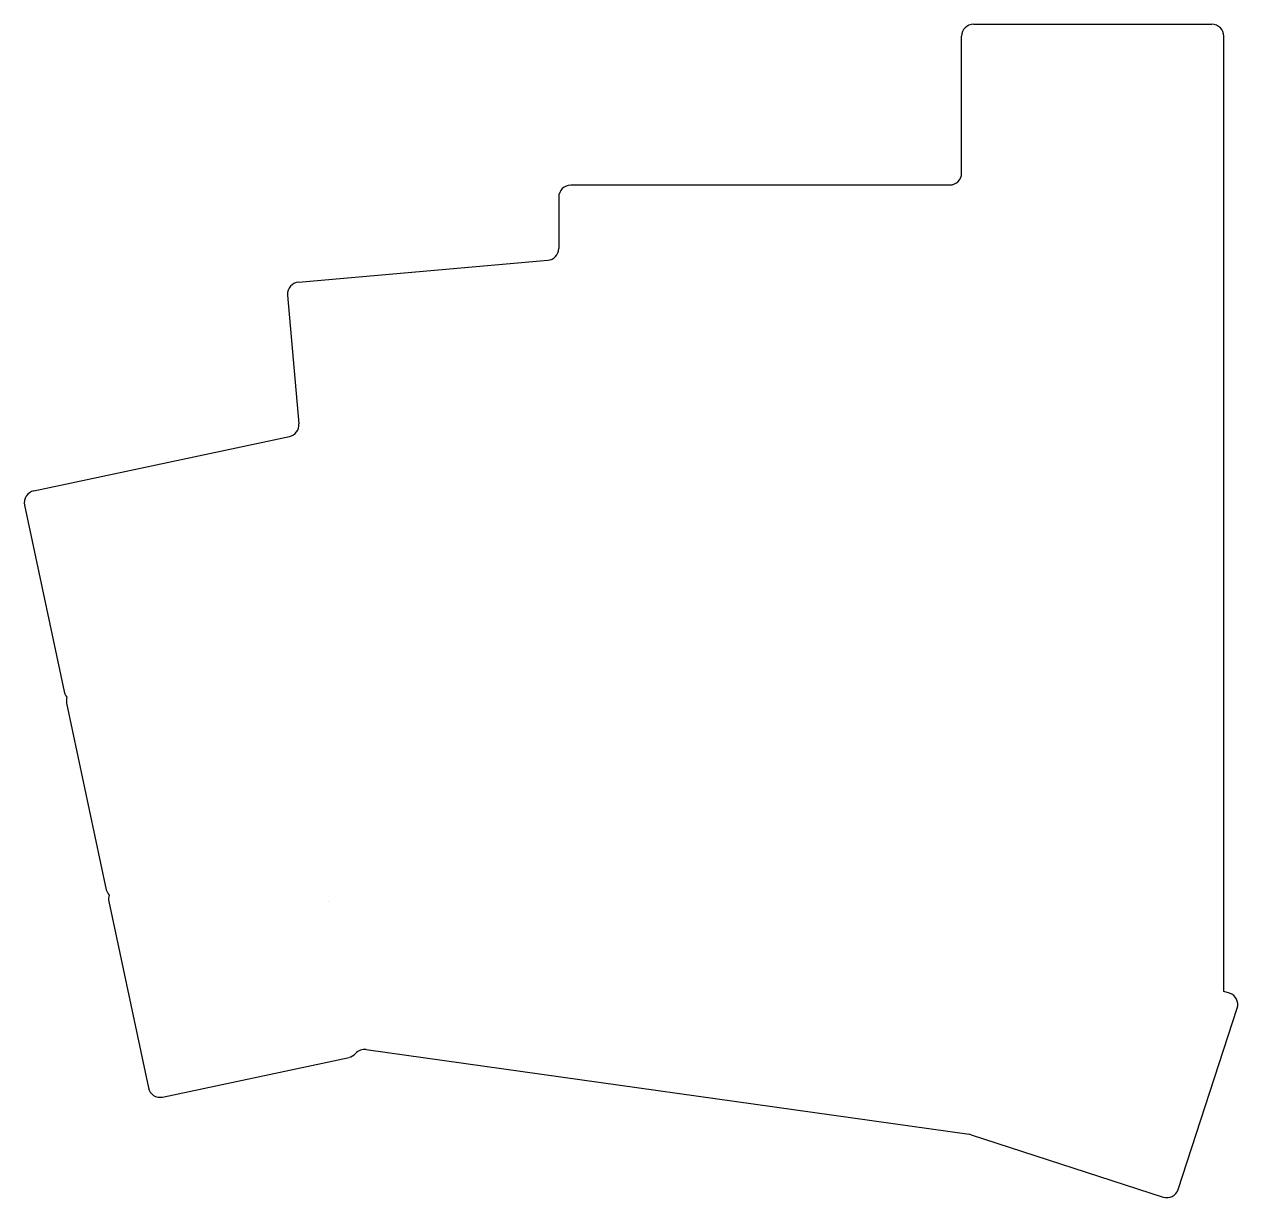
# Model space of a CAD drawing. Header units: millimetres. Extents: x -3 to 99, y -19 to 79.
import ezdxf

# ---------------------------------------------------------------- set-up
doc = ezdxf.new("R2010")
doc.units = ezdxf.units.MM

msp = doc.modelspace()

# ---------------------------------------------------------------- linework, layer by layer
for p, q in [((76.55, 79.19), (96.55, 79.19)), ((75.55, 66.71), (75.55, 78.19)), ((97.55, -1.97), (97.55, 78.19)), ((53.55, 65.69), (42.75, 65.69)), ((53.55, 65.71), (74.55, 65.71)), ((53.55, 65.69), (53.55, 65.71)), ((41.75, 64.69), (41.75, 60.38)), ((19.91, 57.55), (40.84, 59.39)), ((19, 56.47), (19.95, 45.65)), ((-2.3, 40.03), (19.16, 44.59)), ((-3.07, 38.84), (0.26, 23.19)), ((0.46, 22.21), (3.79, 6.56)), ((4, 5.58), (7.33, -10.07)), ((22.4, 5.57), (22.4, 5.57)), ((22.41, 5.57), (22.4, 5.57)), ((22.4, 5.57), (22.41, 5.57)), ((98.02, -2.12), (97.55, -1.97)), ((93.72, -18.6), (98.67, -3.38)), ((25.6, -6.86), (76.17, -13.96)), ((8.51, -10.84), (24.16, -7.51)), ((76.34, -14), (92.46, -19.24))]:
    msp.add_line(p, q)
for centre, start, end in [((76.55, 78.19), 90, 180), ((96.55, 78.19), 0, 90), ((74.55, 66.71), 270, 0), ((42.75, 64.69), 90, 180), ((40.75, 60.38), 275, 0), ((20, 56.56), 95, 185), ((18.95, 45.57), 282, 5), ((-2.09, 39.05), 102, 192), ((1.23, 23.4), 192, 222), ((1.44, 22.42), 162, 192), ((4.77, 6.77), 192, 222), ((4.98, 5.79), 162, 192), ((97.72, -3.08), 342, 72), ((25.46, -7.85), 82, 138.8864), ((23.95, -6.53), 282, 318.8864), ((8.3, -9.86), 192, 282), ((76.03, -14.96), 72, 82), ((92.77, -18.29), 252, 342)]:
    msp.add_arc(centre, 1, start, end)

doc.saveas('drawing.dxf')
